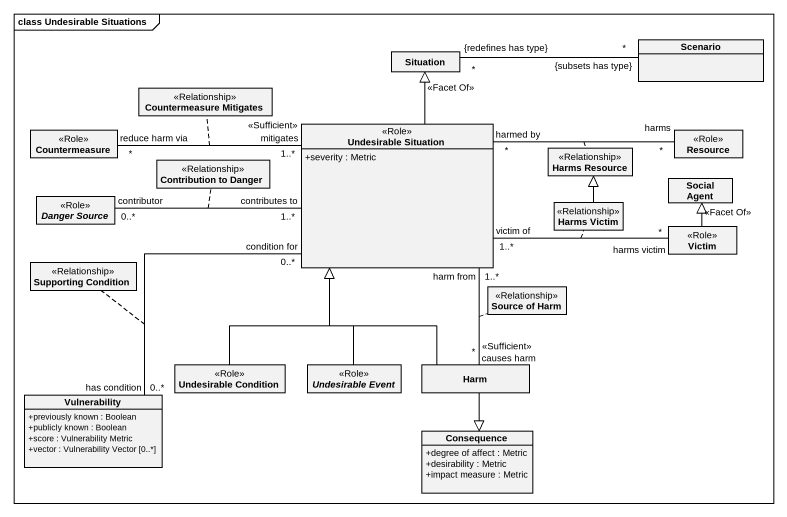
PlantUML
@startuml
mainframe class Undesirable Situations
hide circle
hide empty members
skinparam classAttributeIconSize 0
class Situation
class Scenario
class "Countermeasure Mitigates" as Countermeasure_Mitigates <<Relationship>>
class Countermeasure <<Role>>
class "Undesirable Situation" as Undesirable_Situation <<Role>> {
  +severity : Metric
}
class Resource <<Role>>
class "Contribution to Danger" as Contribution_to_Danger <<Relationship>>
class "Harms Resource" as Harms_Resource <<Relationship>>
abstract class "Danger Source" as Danger_Source <<Role>>
class "Harms Victim" as Harms_Victim <<Relationship>>
class "Social Agent" as Social_Agent
class Victim <<Role>>
class "Supporting Condition" as Supporting_Condition <<Relationship>>
class "Source of Harm" as Source_of_Harm <<Relationship>>
class "Undesirable Condition" as Undesirable_Condition <<Role>>
abstract class "Undesirable Event" as Undesirable_Event <<Role>>
class Harm
class Vulnerability {
  +previously known : Boolean
  +publicly known : Boolean
  +score : Vulnerability Metric
  +vector : Vulnerability Vector [0..*]
}
class Consequence {
  +degree of affect : Metric
  +desirability : Metric
  +impact measure : Metric
}
Situation "*\n{redefines has type}" -right- "*\n{subsets has type}" Scenario
Undesirable_Situation -up-|> Situation : <<Facet Of>>
Undesirable_Situation "mitigates\n1..*\n<<Sufficient>>" -left- "reduce harm via\n*" Countermeasure
(Undesirable_Situation, Countermeasure) .. Countermeasure_Mitigates
Undesirable_Situation "harmed by\n*" -right- "harms\n*" Resource
(Undesirable_Situation, Resource) .. Harms_Resource
Undesirable_Situation "contributes to\n1..*" -left- "contributor\n0..*" Danger_Source
(Undesirable_Situation, Danger_Source) .. Contribution_to_Danger
Undesirable_Situation "1..*\nvictim of" -right- "*\nharms victim" Victim
(Undesirable_Situation, Victim) .. Harms_Victim
Undesirable_Situation "harm from\n1..*" -- "causes harm\n*\n<<Sufficient>>" Harm
(Undesirable_Situation, Harm) .. Source_of_Harm
Harms_Victim -up-|> Harms_Resource
Victim -up-|> Social_Agent : <<Facet Of>>
Undesirable_Condition -up-|> Undesirable_Situation
Undesirable_Event -up-|> Undesirable_Situation
Harm -up-|> Undesirable_Situation
Harm --|> Consequence
Vulnerability "has condition\n0..*" -up- "condition for\n0..*" Undesirable_Situation
(Vulnerability, Undesirable_Situation) .. Supporting_Condition
@enduml
